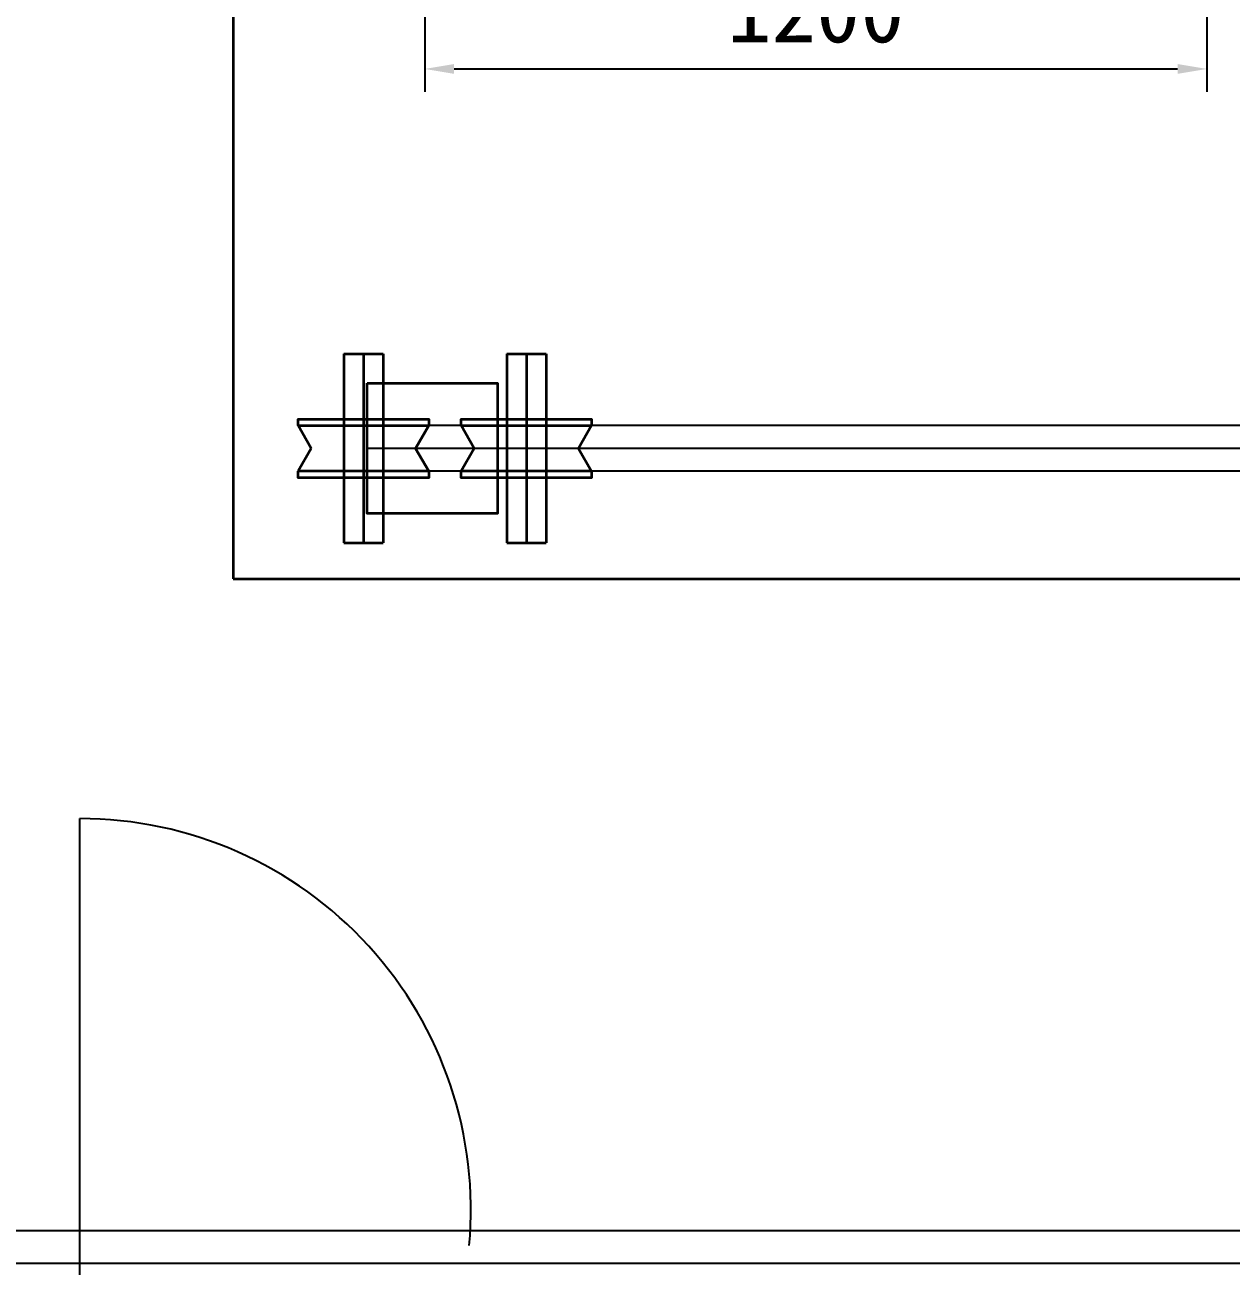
# Model space of a CAD drawing. Header units: millimetres. Extents: x -93009755325 to 1190721, y -74648 to 62868853516.
# Drawn here: x 248468 to 250318, y -26909 to -24992 of the extents above; entities that cross this region are included whole.
import ezdxf

# ---------------------------------------------------------------- set-up
doc = ezdxf.new("R2010")
doc.units = ezdxf.units.MM
doc.layers.add('细实线', color=3, linetype='Continuous')

# ---------------------------------------------------------------- blocks, each defined once
blk = doc.blocks.new('ethshzdSgszsnzb')
at = {"color": 2}
for p, q in [((1211004.4, -25871.4), (1207857.2, -25871.4)), ((1211004.4, -25906.4), (1207857.2, -25906.4)), ((1211004.4, -25941.4), (1207857.2, -25941.4))]:
    blk.add_line(p, q, dxfattribs=at)
at = {"color": 6, "lineweight": 35}
blk.add_lwpolyline([(1207857.2, -25806.4), (1208057.2, -25806.4), (1208057.2, -26006.4), (1207857.2, -26006.4)], close=True, dxfattribs=at)
blk = doc.blocks.new('srsshhdd')
at = {"color": 0, "lineweight": 35}
for p, q in [((1212023.7, -36809.4), (1212023.7, -37099.4)), ((1212023.7, -36809.4), (1212083.7, -36809.4)), ((1212053.7, -36809.4), (1212053.7, -37099.4)), ((1212083.7, -36809.4), (1212083.7, -37099.4)), ((1211973.7, -36954.4), (1211953.7, -36919.4)), ((1212153.7, -36919.4), (1212133.7, -36954.4)), ((1211973.7, -36954.4), (1211953.7, -36989.4)), ((1212133.7, -36954.4), (1212153.7, -36989.4)), ((1212023.7, -37099.4), (1212083.7, -37099.4))]:
    blk.add_line(p, q, dxfattribs=at)
for points in [[(1211953.7, -36919.4), (1211953.7, -36909.4), (1212153.7, -36909.4), (1212153.7, -36919.4)], [(1211953.7, -36919.4), (1212153.7, -36919.4)], [(1212153.7, -36989.4), (1211953.7, -36989.4)], [(1212153.7, -36989.4), (1212153.7, -36999.4), (1211953.7, -36999.4), (1211953.7, -36989.4)]]:
    blk.add_lwpolyline(points, dxfattribs=at)
blk = doc.blocks.new('dsdgssgg')
at = {"color": 0, "lineweight": 35}
blk.add_line((1211893.2, -37154.4), (1212093.2, -37154.4), dxfattribs=at)
for p in [(39.5, 0), (289.5, 0)]:
    blk.add_blockref('srsshhdd', p, dxfattribs=at)
blk = doc.blocks.new('ehherhaes')
at = {"color": 0, "lineweight": 35}
for p, q in [((653144.89, 427338.9), (653144.89, 418138.9)), ((653144.89, 427138.9), (653144.89, 417938.9)), ((653144.89, 417938.9), (658644.89, 417938.9))]:
    blk.add_line(p, q, dxfattribs=at)
at = {"layer": '细实线'}
for p, q in [((653438.825, 419063.918), (653438.825, 418685.924)), ((654638.825, 419063.918), (654638.825, 418685.924)), ((653483.825, 418720.924), (654593.825, 418720.924))]:
    blk.add_line(p, q, dxfattribs=at)
at = {"layer": '细实线', "lineweight": 35}
for points in [[(653483.825, 418728.424), (653483.825, 418713.424), (653438.825, 418720.924)], [(654593.825, 418728.424), (654593.825, 418713.424), (654638.825, 418720.924)]]:
    blk.add_solid(points, dxfattribs=at)
at = {"color": 0, "lineweight": 35}
blk.add_blockref('dsdgssgg', (-558748.281, 455093.283), dxfattribs=at)
at = {"layer": '细实线', "insert": (654038.825, 418810.924), "char_height": 100, "attachment_point": 5}
blk.add_mtext('1200', dxfattribs=at)

msp = doc.modelspace()

# ---------------------------------------------------------------- linework, layer by layer
at = {"color": 250, "lineweight": -3}
for p, q in [((248551.691, -26908.783), (248551.691, -26208.783)), ((251187.818, -26841.101), (248090.799, -26841.101)), ((251187.818, -26891.101), (248090.799, -26891.101))]:
    msp.add_line(p, q, dxfattribs=at)
msp.add_arc((248551.691, -26808.783), 600, 354.740504, 90, dxfattribs=at)

# ---------------------------------------------------------------- block references
for name, p in [('ehherhaes', (-404357.944, -443780.002)), ('ethshzdSgszsnzb', (-958864.669, 265.281))]:
    msp.add_blockref(name, p, dxfattribs=at)

doc.saveas('drawing.dxf')
